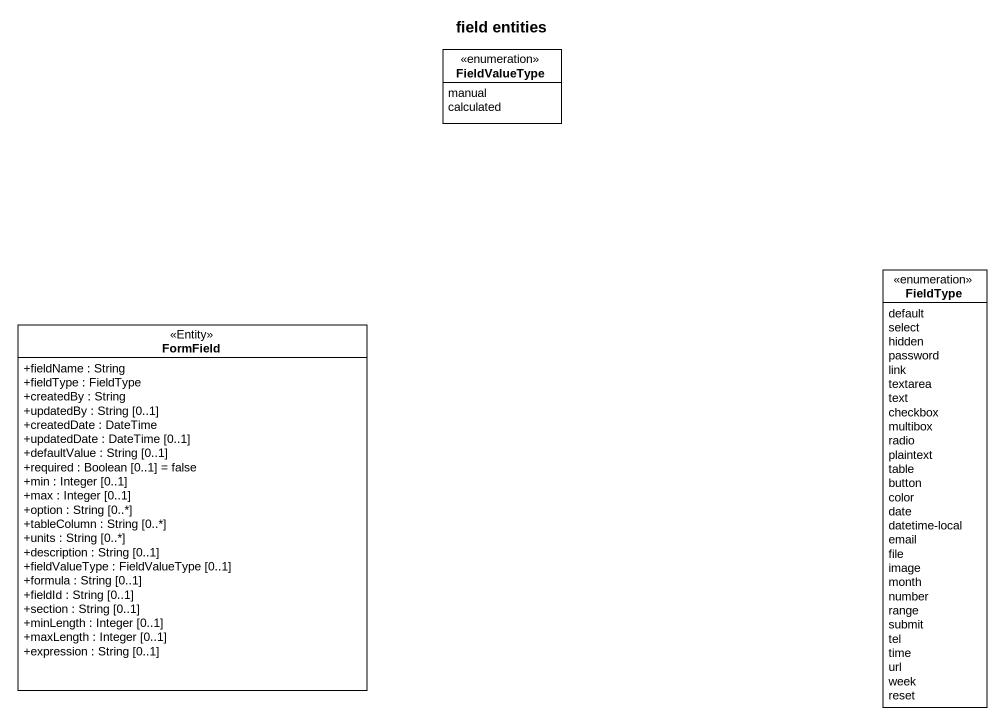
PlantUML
@startuml
title field entities
hide circle
hide empty members
skinparam classAttributeIconSize 0
enum FieldValueType {
  manual
  calculated
}
enum FieldType {
  default
  select
  hidden
  password
  link
  textarea
  text
  checkbox
  multibox
  radio
  plaintext
  table
  button
  color
  date
  datetime-local
  email
  file
  image
  month
  number
  range
  submit
  tel
  time
  url
  week
  reset
}
class FormField <<Entity>> {
  +fieldName : String
  +fieldType : FieldType
  +createdBy : String
  +updatedBy : String [0..1]
  +createdDate : DateTime
  +updatedDate : DateTime [0..1]
  +defaultValue : String [0..1]
  +required : Boolean [0..1] = false
  +min : Integer [0..1]
  +max : Integer [0..1]
  +option : String [0..*]
  +tableColumn : String [0..*]
  +units : String [0..*]
  +description : String [0..1]
  +fieldValueType : FieldValueType [0..1]
  +formula : String [0..1]
  +fieldId : String [0..1]
  +section : String [0..1]
  +minLength : Integer [0..1]
  +maxLength : Integer [0..1]
  +expression : String [0..1]
}
@enduml
